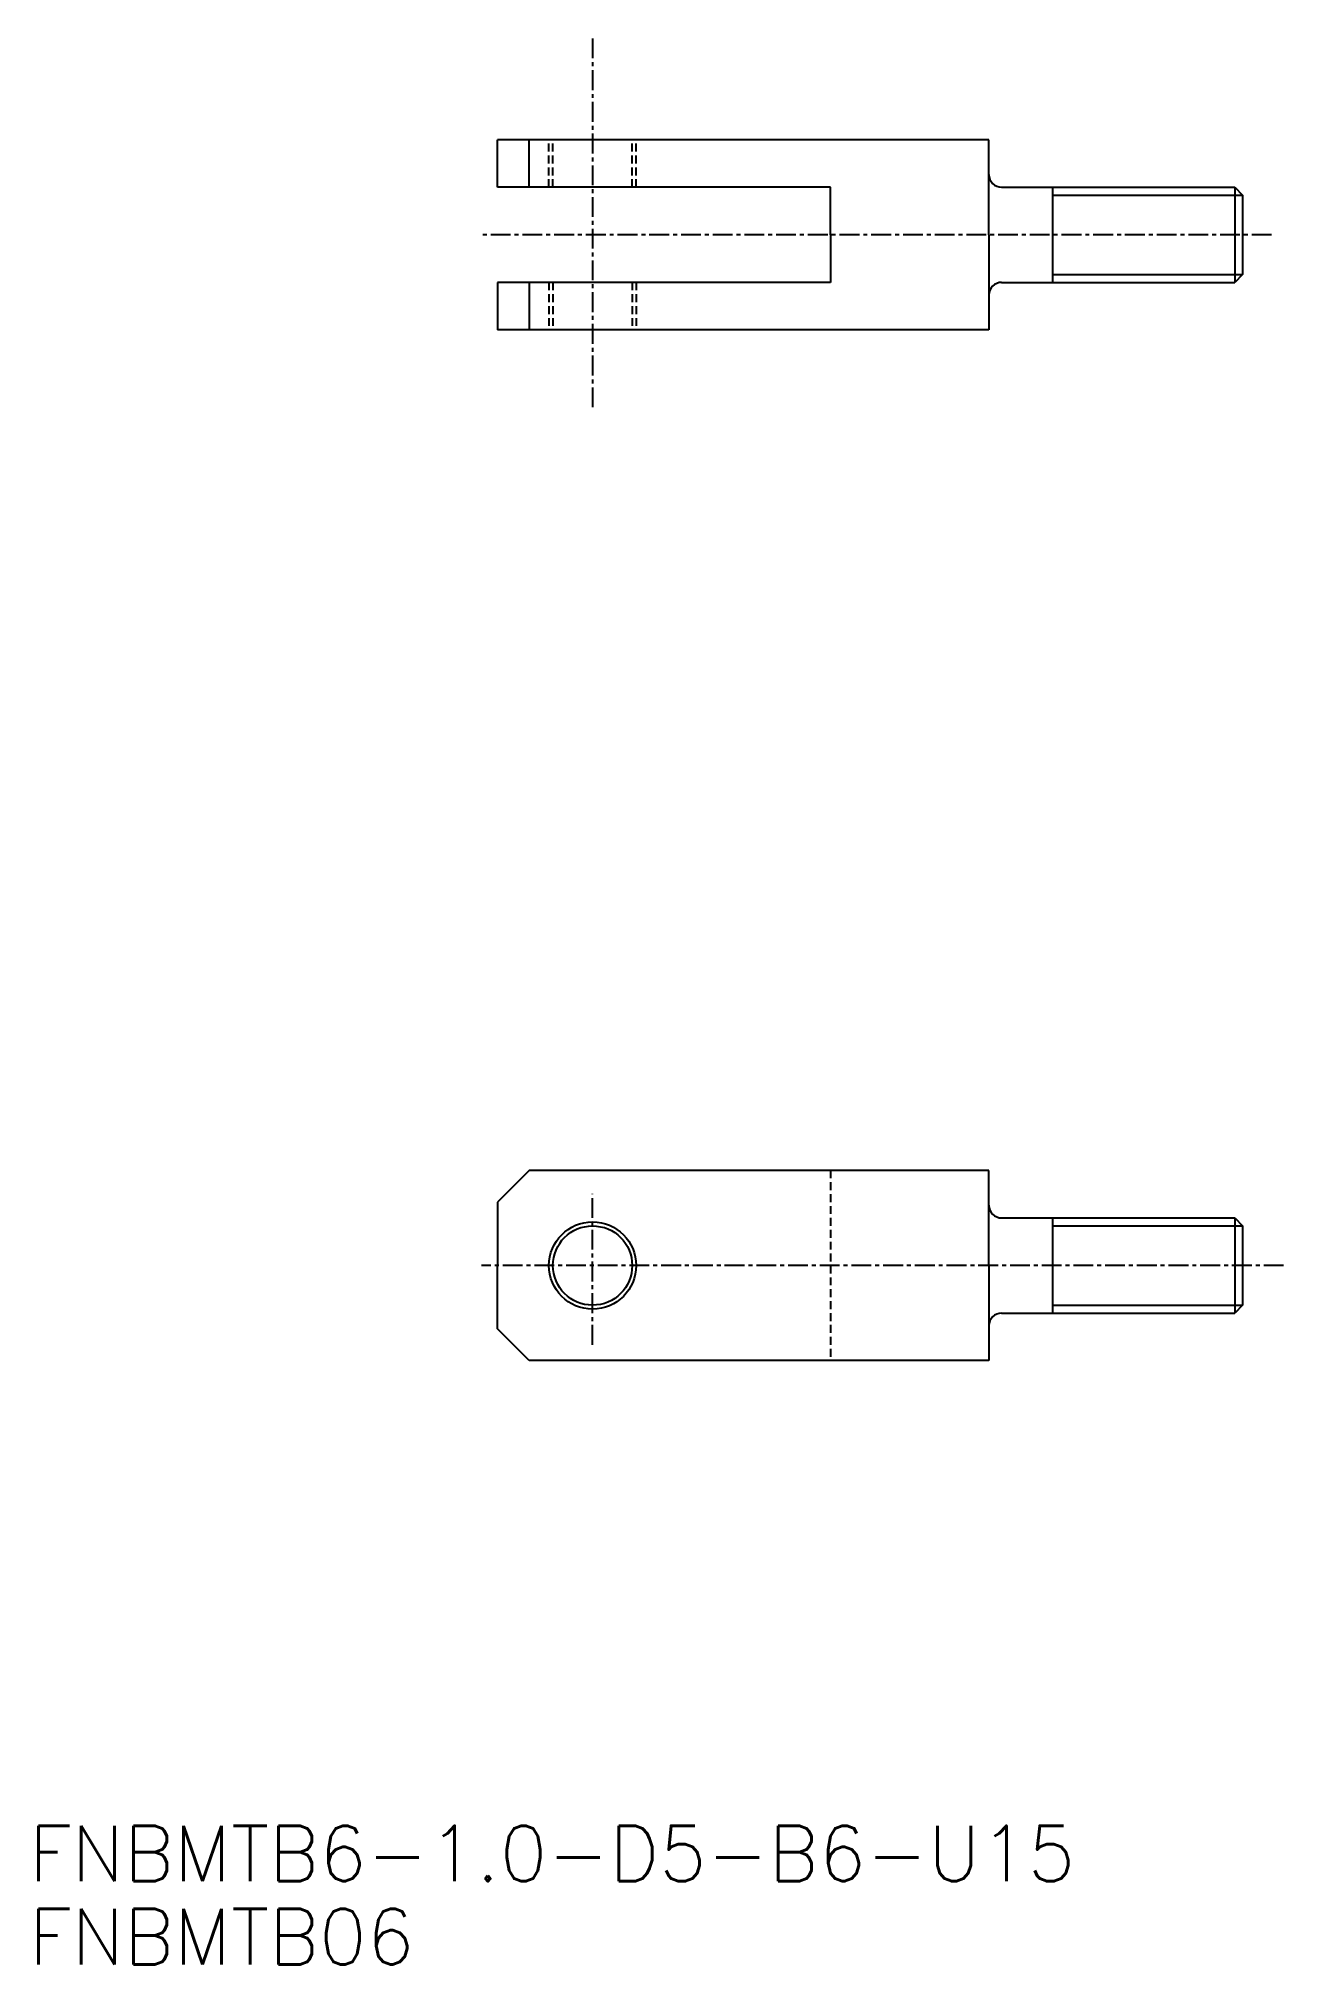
# Model space of a CAD drawing. Extents: x 1 to 80, y 1 to 122.
import ezdxf

# ---------------------------------------------------------------- set-up
doc = ezdxf.new("R2010")
doc.units = 0
doc.linetypes.add('CENTER', pattern=[2, 1.25, -0.25, 0.25, -0.25])
doc.linetypes.add('DASHED', pattern=[0.75, 0.5, -0.25])
doc.layers.get('0').update_dxf_attribs({"linetype": 'CONTINUOUS'})
doc.layers.add('CENTER', color=1, linetype='CENTER')
doc.styles.get("Standard").update_dxf_attribs({"font": 'txt.shx', "bigfont": 'extfont.shx'})

msp = doc.modelspace()

# ---------------------------------------------------------------- linework, layer by layer
at = {"color": 7, "linetype": 'CONTINUOUS'}
for p, q in [((61, 116), (30, 116)), ((30, 113), (30, 116)), ((32, 113), (32, 116)), ((61, 110), (61, 116)), ((51, 113), (30, 113)), ((51, 110), (51, 113)), ((61.8, 113), (76.5, 113)), ((76.5, 113), (76.5, 107)), ((76.5, 113), (77, 112.5)), ((77, 112.5), (77, 107.5)), ((51, 110), (51, 107)), ((61, 110), (61, 104)), ((51, 107), (30, 107)), ((30, 107), (30, 104)), ((32, 107), (32, 104)), ((61.8, 107), (76.5, 107)), ((77, 107.5), (76.5, 107)), ((61, 104), (30, 104)), ((32, 51), (30, 49)), ((61, 51), (32, 51)), ((61, 45), (61, 51)), ((30, 49), (30, 45)), ((61.8, 48), (76.5, 48)), ((76.5, 48), (76.5, 42)), ((76.5, 48), (77, 47.5)), ((77, 47.5), (77, 42.5)), ((30, 41), (30, 45)), ((61, 45), (61, 39)), ((61.8, 42), (76.5, 42)), ((77, 42.5), (76.5, 42)), ((32, 39), (30, 41)), ((61, 39), (32, 39))]:
    msp.add_line(p, q, dxfattribs=at)
at = {"color": 3, "linetype": 'DASHED'}
for p, q in [((33.25, 113), (33.25, 116)), ((33.5, 113), (33.5, 116)), ((38.5, 113), (38.5, 116)), ((38.75, 113), (38.75, 116)), ((33.25, 107), (33.25, 104)), ((33.5, 107), (33.5, 104)), ((38.5, 107), (38.5, 104)), ((38.75, 107), (38.75, 104)), ((51, 51), (51, 39))]:
    msp.add_line(p, q, dxfattribs=at)
at = {"color": 3}
for p, q in [((65, 113), (65, 107)), ((65, 112.5), (77, 112.5)), ((65, 107.5), (77, 107.5)), ((65, 48), (65, 42)), ((65, 47.5), (77, 47.5)), ((65, 42.5), (77, 42.5))]:
    msp.add_line(p, q, dxfattribs=at)
at = {"color": 7, "linetype": 'CONTINUOUS'}
for radius in [2.75, 2.5]:
    msp.add_circle((36, 45), radius, dxfattribs=at)
for centre, start, end in [((61.8, 113.8), 180, 270), ((61.8, 106.2), 90, 180), ((61.8, 48.8), 180, 270), ((61.8, 41.2), 90, 180)]:
    msp.add_arc(centre, 0.8, start, end, dxfattribs=at)
at = {"layer": 'CENTER', "color": 1, "linetype": 'CENTER'}
for p, q in [((36, 122.38), (36, 99)), ((78.83, 110), (29, 110)), ((36, 40), (36, 49.53)), ((79.58, 45), (29, 45))]:
    msp.add_line(p, q, dxfattribs=at)

# ---------------------------------------------------------------- texts
at = {"color": 7, "linetype": 'CONTINUOUS'}
for s, p in [('FNBMTB6-1.0-D5-B6-U15', (0.45, 6.17)), ('FNBMTB06', (0.45, 0.92))]:
    msp.add_text(s, height=3.5, dxfattribs=at).set_placement(p)

doc.saveas('drawing.dxf')
